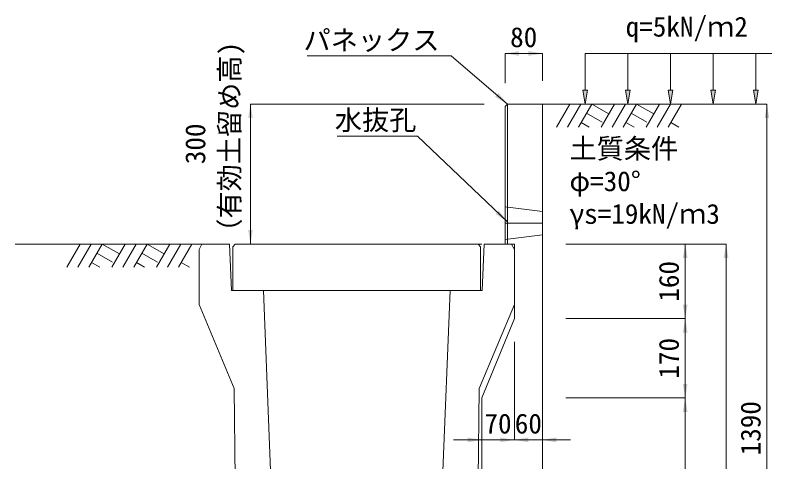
# Model space of a CAD drawing. Units: millimetres at full size. Extents: x 172874 to 217143, y 854931 to 903297.
# Drawn here: x 174276 to 175896, y 860504 to 861462 of the extents above; entities that cross this region are included whole.
import ezdxf
from ezdxf.enums import TextEntityAlignment as Align

# ---------------------------------------------------------------- set-up
doc = ezdxf.new("R2010")
doc.units = ezdxf.units.MM
doc.header["$LTSCALE"] = 20
doc.linetypes.add('DASHED', pattern=[7.5, 6, -1.5])
doc.linetypes.add('USER1', pattern=[28.575, 19.05, -3.175, 3.175, -3.175])
for name, color, linetype, lineweight in [('0_2', 7, 'Continuous', 20), ('パネックスKDS', 2, 'Continuous', 13), ('寸法線', 7, 'Continuous', 13), ('引出線', 4, 'Continuous', 13), ('本体', 2, 'Continuous', 13), ('補助線', 8, 'Continuous', 13), ('ﾊｯﾁﾝｸﾞ', 7, 'Continuous', 5)]:
    doc.layers.add(name, color=color, linetype=linetype, lineweight=lineweight)
doc.layers.add('文字', color=7, linetype='Continuous')
doc.styles.add('ＭＳ ゴシック', font='')
doc.styles.get('ＭＳ ゴシック').set_extended_font_data('MS Gothic')

# ---------------------------------------------------------------- blocks, each defined once
blk = doc.blocks.new('filled_arrow')
at = {"color": 0, "linetype": 'Continuous', "lineweight": -2}
blk.add_solid([(7.5, 1.25), (0, 0), (7.5, -1.25)], dxfattribs=at)

msp = doc.modelspace()

# ---------------------------------------------------------------- hatches: boundary and pattern name
at = {"layer": '寸法線'}
for points in [[(175501.11, 861301.42), (175496.11, 861271.42), (175491.11, 861301.42)], [(175592.53, 861301.42), (175587.53, 861271.42), (175582.53, 861301.42)], [(175683.94, 861301.42), (175678.94, 861271.42), (175673.94, 861301.42)], [(175775.35, 861301.42), (175770.35, 861271.42), (175765.35, 861301.42)], [(175866.77, 861301.42), (175861.77, 861271.42), (175856.77, 861301.42)], [(175866.77, 861301.42), (175861.77, 861271.42), (175856.77, 861301.42)]]:
    msp.add_hatch(color=256, dxfattribs=at).paths.add_polyline_path(points)

# ---------------------------------------------------------------- linework, layer by layer
at = {"layer": '0_2'}
for p, q in [((175404.7, 861271.42), (175804.7, 861271.42)), ((174675.7, 860971.42), (174275.7, 860971.42))]:
    msp.add_line(p, q, dxfattribs=at)
at = {"layer": 'パネックスKDS'}
for p, q in [((175324.7, 861266.42), (175329.7, 861271.42)), ((175324.7, 860971.42), (175324.7, 861266.42)), ((175329.7, 861271.42), (175404.7, 861271.42)), ((175404.7, 859881.42), (175404.7, 861271.42)), ((175324.7, 860971.42), (175344.7, 860971.42)), ((175344.7, 860811.42), (175344.7, 860971.42)), ((175344.7, 860811.42), (175274.7, 860641.42)), ((175274.7, 859886.42), (175274.7, 860641.42))]:
    msp.add_line(p, q, dxfattribs=at)
at = {"layer": 'パネックスKDS', "lineweight": 5}
msp.add_line((175329.7, 860971.42), (175329.7, 861271.42), dxfattribs=at)
at = {"layer": 'パネックスKDS', "linetype": 'DASHED', "lineweight": 9}
for p, q in [((175324.7, 861051.42), (175404.7, 861041.42)), ((175324.7, 860981.42), (175404.7, 860991.42))]:
    msp.add_line(p, q, dxfattribs=at)
at = {"layer": '寸法線'}
for p, q in [((175324.7, 861379.97), (175404.7, 861379.97)), ((175324.7, 861316.42), (175324.7, 861379.97)), ((175404.7, 861321.42), (175404.7, 861379.97)), ((174779.7, 860971.42), (174779.7, 861271.42)), ((175279.7, 861271.42), (174779.7, 861271.42)), ((175454.7, 861271.42), (175885.54, 861271.42)), ((175885.54, 859881.42), (175885.54, 861271.42)), ((175274.7, 860971.42), (174779.7, 860971.42)), ((175454.7, 860971.42), (175798.04, 860971.42)), ((175454.7, 860971.42), (175710.54, 860971.42)), ((175710.54, 860971.42), (175710.54, 860811.42)), ((175798.04, 860971.42), (175798.04, 859881.42)), ((175454.7, 860811.42), (175710.54, 860811.42)), ((175454.7, 860811.42), (175710.54, 860811.42)), ((175710.54, 860811.42), (175710.54, 860641.42)), ((175344.7, 860761.42), (175344.7, 860551.42)), ((175454.7, 860641.42), (175710.54, 860641.42)), ((175454.7, 860641.42), (175710.54, 860641.42)), ((175710.54, 860641.42), (175710.54, 859881.42)), ((175274.7, 860589.68), (175274.7, 860551.42)), ((175344.7, 860591.42), (175344.7, 860551.42)), ((175404.7, 860591.42), (175404.7, 860551.42)), ((175404.7, 860551.42), (175214.7, 860551.42)), ((175284.7, 860551.42), (175464.7, 860551.42))]:
    msp.add_line(p, q, dxfattribs=at)
at = {"layer": '寸法線', "lineweight": 9}
for p, q in [((175896.11, 861379.97), (175496.11, 861379.97)), ((175496.11, 861301.42), (175496.11, 861379.97)), ((175587.53, 861301.42), (175587.53, 861379.97)), ((175678.94, 861301.42), (175678.94, 861379.97)), ((175770.35, 861301.42), (175770.35, 861379.97)), ((175861.77, 861301.42), (175861.77, 861379.97))]:
    msp.add_line(p, q, dxfattribs=at)
for points in [[(175501.11, 861301.42), (175496.11, 861271.42), (175491.11, 861301.42)], [(175592.53, 861301.42), (175587.53, 861271.42), (175582.53, 861301.42)], [(175683.94, 861301.42), (175678.94, 861271.42), (175673.94, 861301.42)], [(175775.35, 861301.42), (175770.35, 861271.42), (175765.35, 861301.42)], [(175866.77, 861301.42), (175861.77, 861271.42), (175856.77, 861301.42)], [(175866.77, 861301.42), (175861.77, 861271.42), (175856.77, 861301.42)]]:
    msp.add_lwpolyline(points, close=True, dxfattribs=at)
at = {"layer": '引出線'}
for points in [[(175329.7, 861271.42), (175209.49, 861374.88), (174901.24, 861374.88)], [(175329.7, 861018.92), (175137.24, 861202.37), (174965.5, 861202.37)]]:
    msp.add_lwpolyline(points, dxfattribs=at)
at = {"layer": '本体'}
for p, q in [((174675.7, 860971.42), (174669.7, 860959.42)), ((174669.7, 860959.42), (174669.7, 860841.42)), ((174675.7, 860971.42), (174734.7, 860971.42)), ((174734.7, 860971.42), (174738.7, 860871.42)), ((175279.7, 860971.42), (175275.7, 860871.42)), ((175279.7, 860971.42), (175338.7, 860971.42)), ((175338.7, 860971.42), (175344.7, 860959.42)), ((175344.7, 860959.42), (175344.7, 860841.42)), ((174738.7, 860871.42), (174807.2, 860871.42)), ((174807.2, 860871.42), (174840.51, 860038.62)), ((175207.2, 860871.42), (175173.89, 860038.62)), ((175207.2, 860871.42), (175275.7, 860871.42)), ((174669.7, 860841.42), (174744.7, 860661.42)), ((175344.7, 860841.42), (175269.7, 860661.42)), ((174744.7, 860661.42), (174754, 859906.42)), ((175269.7, 860661.42), (175260.4, 859906.42))]:
    msp.add_line(p, q, dxfattribs=at)
at = {"layer": '本体', "lineweight": 20}
msp.add_lwpolyline([(174742.2, 860965.42), (174747.2, 860971.42), (175267.2, 860971.42), (175272.2, 860965.42), (175272.2, 860871.42), (174742.2, 860871.42)], close=True, dxfattribs=at)
at = {"layer": '補助線', "linetype": 'USER1'}
msp.add_line((175324.7, 861016.42), (175404.7, 861016.42), dxfattribs=at)
at = {"layer": 'ﾊｯﾁﾝｸﾞ', "lineweight": 9}
for p, q in [((175463.35, 861271.41), (175434.7, 861221.79)), ((175486.97, 861271.41), (175458.32, 861221.79)), ((175510.59, 861271.41), (175481.94, 861221.79)), ((175510.59, 861271.41), (175547.16, 861250.3)), ((175559.35, 861271.41), (175530.7, 861221.79)), ((175582.97, 861271.41), (175554.32, 861221.79)), ((175606.59, 861271.41), (175577.94, 861221.79)), ((175606.59, 861271.41), (175643.16, 861250.3)), ((175655.35, 861271.41), (175626.7, 861221.79)), ((175678.97, 861271.41), (175650.32, 861221.79)), ((175702.59, 861271.41), (175673.94, 861221.79)), ((175499.17, 861251.63), (175532.58, 861232.34)), ((175595.17, 861251.63), (175628.58, 861232.34)), ((175487.75, 861231.84), (175505.16, 861221.79)), ((175583.75, 861231.84), (175601.16, 861221.79)), ((175679.75, 861231.84), (175697.16, 861221.79)), ((174415.14, 860971.42), (174386.49, 860921.8)), ((174438.76, 860971.42), (174410.11, 860921.8)), ((174462.39, 860971.42), (174433.74, 860921.8)), ((174462.39, 860971.42), (174498.95, 860950.31)), ((174511.14, 860971.42), (174482.49, 860921.8)), ((174534.76, 860971.42), (174506.11, 860921.8)), ((174558.38, 860971.42), (174529.74, 860921.8)), ((174558.38, 860971.42), (174594.95, 860950.31)), ((174607.14, 860971.42), (174578.49, 860921.8)), ((174630.76, 860971.42), (174602.11, 860921.8)), ((174654.38, 860971.42), (174625.74, 860921.8)), ((174450.96, 860951.64), (174484.38, 860932.35)), ((174546.96, 860951.64), (174580.38, 860932.35)), ((174439.54, 860931.85), (174456.95, 860921.8)), ((174535.54, 860931.85), (174552.96, 860921.8)), ((174631.54, 860931.85), (174648.95, 860921.8))]:
    msp.add_line(p, q, dxfattribs=at)

# ---------------------------------------------------------------- block references
at = {"layer": '寸法線', "xscale": 4, "yscale": 4}
for p in [(175324.7, 861379.97), (175344.7, 860551.42), (175404.7, 860551.42)]:
    msp.add_blockref('filled_arrow', p, dxfattribs=at)
for p, rotation in [((175404.7, 861379.97), 180), ((174779.7, 861271.42), 270), ((175885.54, 861271.42), 270), ((174779.7, 860971.42), 90), ((175710.54, 860971.42), 270), ((175798.04, 860971.42), 270), ((175710.54, 860811.42), 90), ((175710.54, 860811.42), 270), ((175710.54, 860641.42), 90), ((175710.54, 860641.42), 270), ((175274.7, 860551.42), 180), ((175344.7, 860551.42), 180)]:
    msp.add_blockref('filled_arrow', p, dxfattribs=dict(at, rotation=rotation))
at = {"layer": '引出線', "xscale": 4, "yscale": 4}
for p, rotation in [((175329.7, 861271.42), 139.3), ((175329.7, 861018.92), 136.4)]:
    msp.add_blockref('filled_arrow', p, dxfattribs=dict(at, rotation=rotation))

# ---------------------------------------------------------------- texts
at = {"layer": '寸法線', "style": 'ＭＳ ゴシック'}
for s, p in [('80', (175364.7, 861414.97)), ('70', (175309.7, 860586.42)), ('60', (175374.7, 860586.42))]:
    msp.add_text(s, height=42.72, dxfattribs=at).set_placement(p, align=Align.MIDDLE_CENTER)
for s, p in [('（有効土留め高)', (174768.79, 860967.78)), ('300', (174695.67, 861142.61))]:
    msp.add_text(s, height=42.72, rotation=90, dxfattribs=at).set_placement(p, align=Align.BOTTOM_LEFT)
for s, p in [('土質条件', (175462.67, 861197.43)), ('φ=30°', (175462.67, 861127.43)), ('γs=19kN/ｍ3', (175462.67, 861057.43))]:
    msp.add_text(s, height=42.72, dxfattribs=at).set_placement(p, align=Align.TOP_LEFT)
for s, p in [('160', (175675.54, 860891.42)), ('170', (175675.54, 860726.42)), ('1390', (175850.54, 860576.42))]:
    msp.add_text(s, height=42.72, rotation=90, dxfattribs=at).set_placement(p, align=Align.MIDDLE_CENTER)
at = {"layer": '引出線', "style": 'ＭＳ ゴシック'}
for s, p in [('パネックス', (175184.49, 861430.02)), ('水抜孔', (175134.99, 861258.65))]:
    msp.add_text(s, height=42.72, dxfattribs=at).set_placement(p, align=Align.TOP_RIGHT)
at = {"layer": '文字', "style": 'ＭＳ ゴシック'}
msp.add_text('q=5kN/ｍ2', height=42.72, dxfattribs=at).set_placement((175583, 861403.24), align=Align.BOTTOM_LEFT)

doc.saveas('drawing.dxf')
